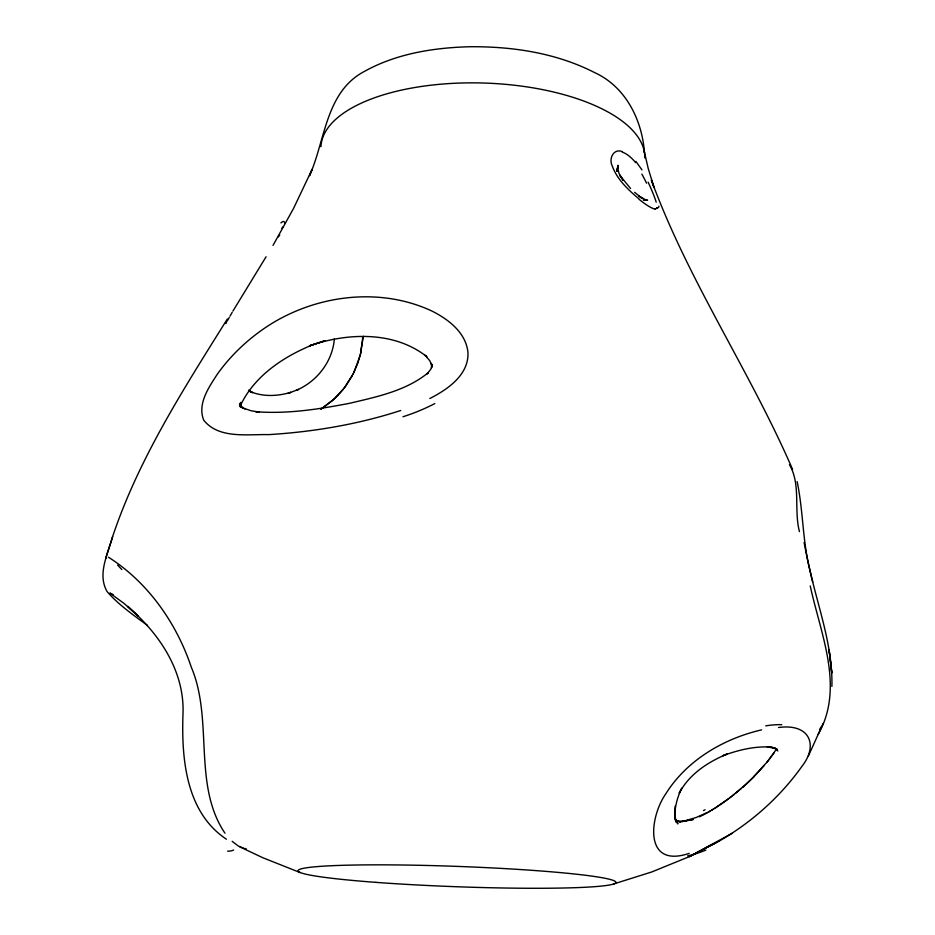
<?xml version="1.0" encoding="UTF-8"?>
<svg xmlns="http://www.w3.org/2000/svg" width="935" height="935" viewBox="0 0 935 935"><rect width="100%" height="100%" fill="white"/><g stroke="black" fill="none" stroke-linecap="round" stroke-linejoin="round"><path stroke-width="1.4" d="M777.862 750.98L774.192 747.521L777.125 749.59L771.469 747.123L774.881 748.28L767.238 746.901L770.849 747.065C754.311 746.025 737.972 750.127 722.556 755.819L727.22 754.007C707.935 761.978 689.153 774.238 679.207 793.184L681.825 788.17C677.01 797.532 674.579 808.05 674.708 818.569L675.175 806.11M674.708 818.569L674.848 814.934L676.063 822.099L675.175 818.581L677.898 823.91L676.052 820.778M363.329 336.296L360.372 354.821L353.897 372.504M334.344 338.926C332.579 361.541 316.918 381.609 296.22 390.374L298.522 389.404L288.062 393.378L290.773 392.349C277.111 396.452 261.765 397.036 248.64 390.83M240.447 405.229L240.856 402.412L241.113 406.62L239.874 403.371L241.721 407.263L239.43 404.703L242.995 408.011L251.153 410.781L259.03 412.043L255.758 411.704C287.255 414.17 318.8 409.226 349.655 403.289C376.957 396.791 406.234 390.83 428.417 372.539L427.096 373.93L430.731 369.302L432.239 365.164L431.619 367.642L431.362 363.376L432.063 365.76L429.738 360.665L425.098 355.253L426.851 356.726C394.138 330.756 347.201 332.755 309.532 345.821L324.655 340.808L309.532 345.821M616.925 171.304L618.058 165.425L617.217 169.445M616.96 171.117L618.058 165.425M361.144 351.595L357.813 363.177L353.079 374.14M227.322 319.022C183.985 388.492 138.789 458.36 112.644 536.538C107.993 553.976 97.041 574.055 107.093 591.598C118.663 604.945 133.436 615.031 147.531 625.492M106.485 558.3L106.134 556.909L112.644 536.538M818.207 734.337C844.913 687.459 820.451 633.72 810.248 585.929M808.389 756.041L821.666 726.647M241.218 403.92C255.407 375.227 284.17 356.305 313.12 344.618M823.408 723.106L821.024 727.687M353.337 373.638L343.986 388.399M225.873 323.603L226.539 322.376M352.168 375.858L345.705 386.108L339.148 394.067M227.217 321.137L229.309 317.386M273.02 245.402L293.578 208.376L312.126 169.328L309.532 175.675C325.474 140.051 325.555 91.665 364.662 71.27C396.428 53.669 433.267 47.767 469.183 46.75C512.041 46.306 556.009 52.839 594.496 72.533C625.655 86.674 642.076 119.82 644.472 152.732M230.022 316.135L232.196 312.337M232.932 311.063L266.078 256.774M776.775 748.69L767.834 761.195L753.914 776.529M775.711 750.419L776.459 749.215M278.42 236.894L279.752 234.919M774.075 752.885L766.758 762.492M343.215 389.369L332.217 400.788L321.161 409.016M657.095 208.318L655.038 208.926M764.187 765.52C748.9 782.805 731.322 798.221 711.582 810.236M338.376 394.897L335.209 398.065M334.403 398.824L320.869 409.203M741.163 788.45L735.366 793.347M734.127 794.364L732.257 795.86M731.322 796.585L729.475 798.022M728.166 799.016L714.913 808.191M719.424 840.951C751.635 822.332 780.234 796.842 801.833 766.501C818.592 745.312 810.026 723.187 778.516 727.512M713.627 808.985L706.953 812.912M708.683 811.942L710.319 810.996M706.287 813.286L704.943 814.011M732.012 833.389L689.364 856.635L651.672 871.993L613.395 884.042M715.485 842.727L689.364 856.635L717.694 841.886M703.599 814.724L704.265 814.373M429.808 398.52C447.386 389.603 468.891 374.97 467.967 352.647C466.121 332.767 448.391 319.221 431.713 310.946C377.015 285.479 309.567 295.857 261.216 330.534C244.257 342.654 229.168 357.474 217.107 374.503C208.634 387.651 197.238 403.978 203.725 420.177C218.802 439.146 247.366 434.085 268.824 434.623C313.505 431.876 358.105 424.373 400.718 410.488M702.91 815.075L699.485 816.793M714.282 843.662L707.643 846.818M707.363 812.503L696.131 817.506L682.936 821.362M689.212 853.351C643.689 868.837 649.135 817.704 665.767 793.85C686.793 760.225 723.585 738.627 761.616 729.861M685.635 820.872L693.314 819.457L681.884 821.549M680.201 821.877L684.245 821.164L676.543 821.164L680.306 821.853L675.526 820.474M643.198 199.833L647.581 200.195L643.864 199.845M245.087 848.548L246.127 848.664M622.102 151.493C613.325 148.291 608.697 158.915 612.144 165.682C616.971 179.391 628.11 189.688 638.921 198.863M244.047 848.361L238.308 846.046L232.207 841.336M646.073 200.055L638.792 195.918L642.216 198.489L634.62 192.306M300.275 872.612L262.98 857.804L239.886 846.9M249.633 391.286L252.625 392.677L248.581 390.152M113.158 594.578L109.851 593.047L124.086 603.461L138.158 616.118L127.896 606.453L138.158 616.118M108.472 557.225C147.964 582.295 176.516 623.072 191.266 667.111C213.683 719.833 192.341 784.897 224.973 833.202M675.444 820.685L677.665 821.783L675.526 820.042M244.912 408.957L239.898 406.444L242.995 408.011M226.422 839.209C185.878 812.293 181.448 758.659 182.968 714.469C184.826 675.152 163.38 639.657 135.528 613.617M789.456 464.683C801.05 484.412 793.768 509.937 799.437 531.606M630.564 188.484L619.695 175.207L623.061 180.268L618.982 173.326L617.638 167.587M635.87 161.404L641.983 169.901M792.611 469.51C749.952 370.879 688.382 281.213 651.379 180.058L654.009 187.432L648.2 168.382L643.747 149.273M797.123 481.572C803.352 511.024 802.499 541.564 810.049 570.817C818.686 609.047 832.886 646.728 831.893 686.442M830.783 664.469L831.823 673.048L829.088 650.047L830.619 663.032M754.276 776.424A43.139 7.305 -42.1 0 1 742.682 787.375M362.686 337.29A92.436 80.141 -69.8 0 1 360.583 351.502M320.95 146.69A162.024 69.552 2 0 1 485.078 83.075A162.024 69.552 2 0 1 644.788 157.898M648.119 182.15A25.981 2.723 65.1 0 1 656.195 202.159M641.854 174.085A34.385 6.194 64.6 0 1 646.564 183.213M622.196 152.078A50.876 22.837 73.2 0 1 635.66 162.655M655.154 209.054A47.381 8.064 46.1 0 1 639.283 199.482M658.918 206.167A33.286 6.113 55.5 0 1 656.686 207.675M705.002 809.768A180.35 59.185 -47.8 0 1 703.494 810.563M719.482 840.846A159.102 50.069 -47.9 0 1 714.34 843.545M705.867 850.079A198.243 65.45 -49.3 0 1 687.611 855.852M765.753 725.852A177.463 51.063 -34.1 0 1 781.789 724.695M233.621 850.044A395.996 71.96 81.3 0 1 227.602 851.13M121.854 569.567A338.493 10.975 41.2 0 1 117.635 565.067M280.909 222.892A96.621 9.853 -65 0 1 284.859 223.547M281.856 228.175A98.245 14.259 -69.5 0 1 283.001 226.924M434.833 403.569A125.173 75.174 -16.3 0 1 402.985 416.741M820.731 727.43A361.705 153.153 40.7 0 1 819.563 729.721M812.725 582.108A77.36 6.638 76.8 0 1 804.088 542.499M375.882 882.36A159.137 10.18 2.1 0 0 615.931 882.43A159.137 10.18 2.1 0 0 378.932 864.84A159.137 10.18 2.1 0 0 375.882 882.36"/></g></svg>
